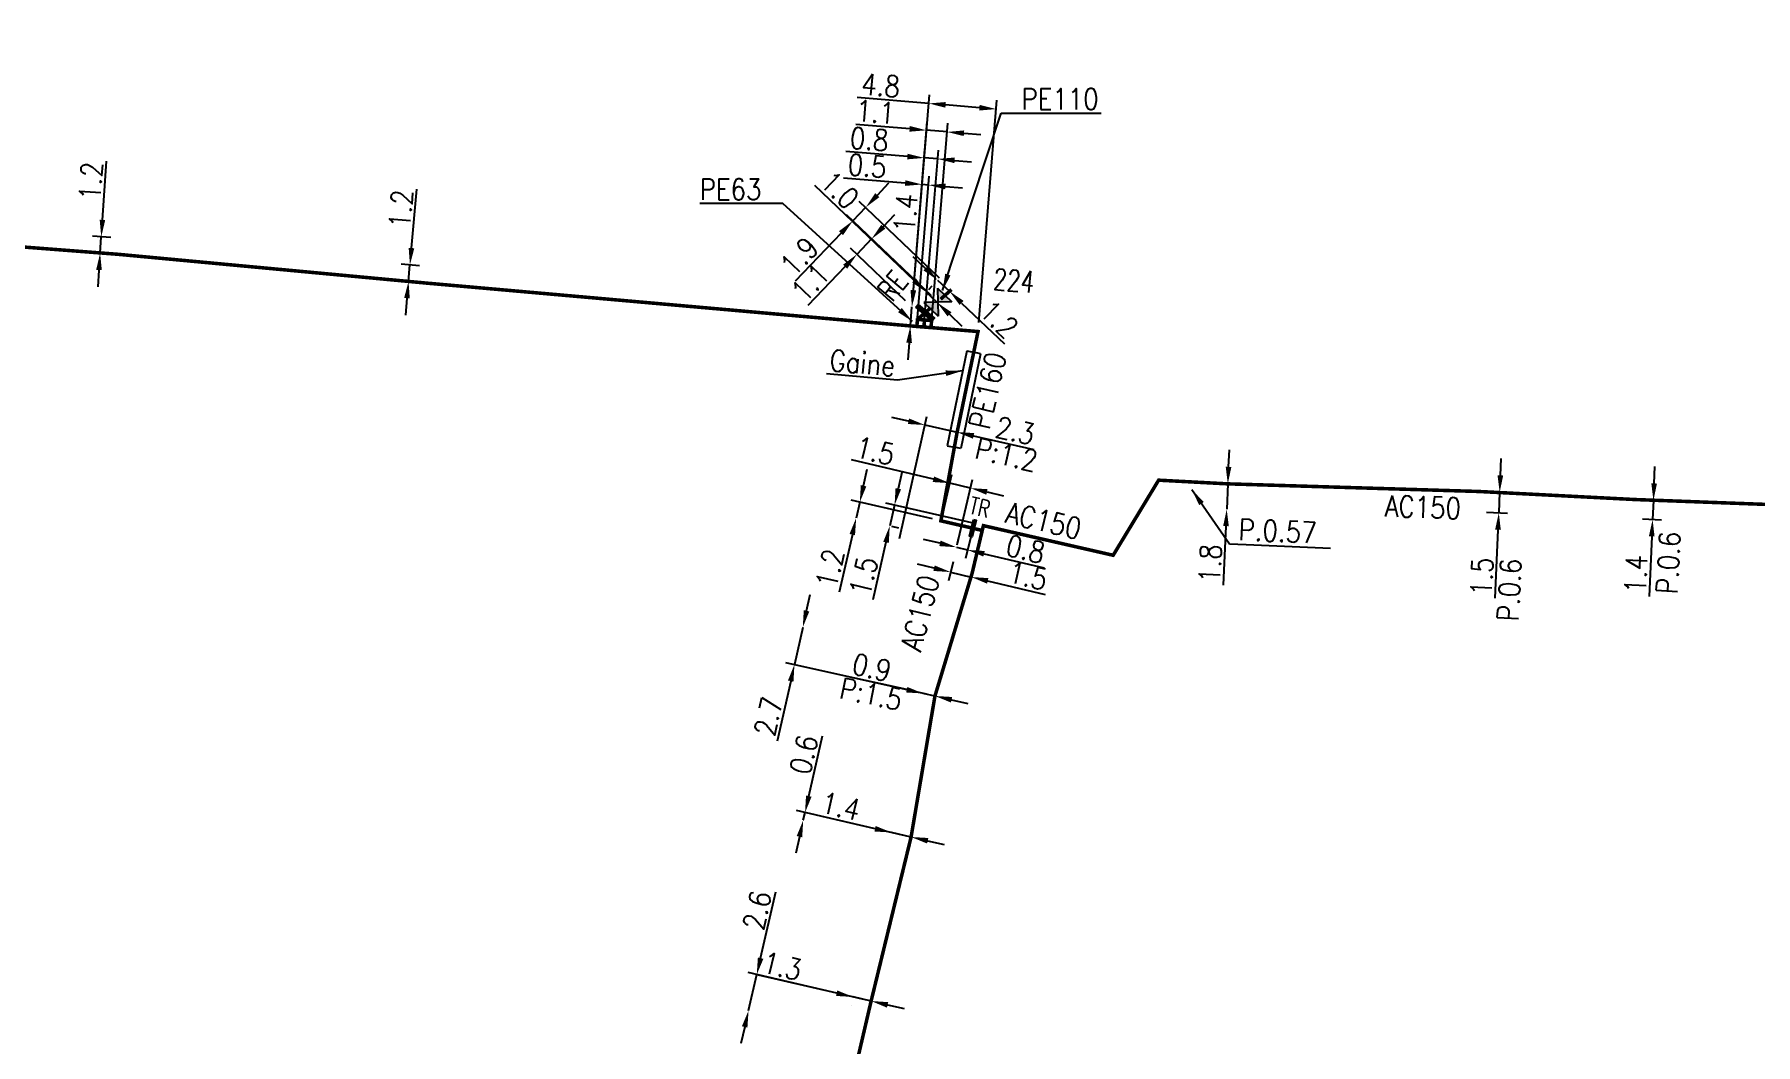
# Model space of a CAD drawing. Header units: millimetres. Extents: x 108000 to 109000, y 147000 to 148000.
# Drawn here: x 108584.9 to 108706.8, y 147316.6 to 147388.2 of the extents above; entities that cross this region are included whole.
import ezdxf
from ezdxf.enums import TextEntityAlignment as Align

# ---------------------------------------------------------------- set-up
doc = ezdxf.new("R2010")
doc.units = ezdxf.units.MM
doc.header["$PDMODE"] = 34
doc.layers.get('0').update_dxf_attribs({"linetype": 'CONTINUOUS'})
doc.layers.get('Defpoints').update_dxf_attribs({"linetype": 'CONTINUOUS'})
for name, color, linetype in [('G_120', 4, 'CONTINUOUS'), ('G_300', 7, 'CONTINUOUS'), ('G_340', 7, 'CONTINUOUS'), ('G_400', 7, 'CONTINUOUS')]:
    doc.layers.add(name, color=color, linetype=linetype)
doc.styles.add('G_ROMANS', font='ROMANS.SHX', dxfattribs={"width": 0.75})
doc.styles.get("Standard").update_dxf_attribs({"font": 'romans.shx', "width": 0.85})
doc.linetypes.add('G_TYPB_AP', pattern='A,5,-0.3,["o",Standard,S=1.5,R=0,X=0,Y=-0.5],-1.65', length=6.95)
doc.linetypes.add('G_TYPB_PE', pattern='A,5,-0.3,["o",Standard,S=1.5,R=0,X=0,Y=-0.5],-1.65', length=6.95)
doc.dimstyles.get("Standard").update_dxf_attribs({"dimtxt": 1.5, "dimasz": 1.2, "dimexe": 0.625, "dimexo": 0.625, "dimgap": 0.25, "dimtad": 1, "dimdec": 1, "dimzin": 0, "dimdsep": 46, "dimtxsty": 'Standard', "dimcen": -0.5, "dimadec": 0, "dimazin": 0, "dimtfac": 1, "dimtdec": 1, "dimtmove": 0, "dimatfit": 3, "dimfxl": 0, "dimtolj": 1, "dimtzin": 0, "dimarcsym": 0})

# ---------------------------------------------------------------- blocks, each defined once
blk = doc.blocks.new('G_300_04')
h = blk.add_hatch(color=256)
h.paths.add_polyline_path([(-1, 1), (-1, -1), (0, 0)])
h.paths.add_polyline_path([(1, 1), (0, 0), (1, -1)])
at = {"flags": 128}
for points in [[(1, 1), (-1, -1)], [(1, -1), (-1, 1)], [(-1, 1), (-1, -1)], [(1, 1), (1, -1)]]:
    blk.add_lwpolyline(points, dxfattribs=at)
at = {"color": 0, "linetype": 'Continuous', "style": 'G_ROMANS', "width": 0.75}
blk.add_attdef('NUM', text='', height=1.5, dxfattribs=at).set_placement((0, 2.07), align=Align.MIDDLE)
at = {"color": 0, "linetype": 'Continuous', "style": 'G_ROMANS', "width": 0.75, "flags": 3}
for tag, p in [('DEF_LEG', (0, -2.5)), ('DEF_COUP', (0, -5)), ('DEF_TYPE', (0, -7.5))]:
    blk.add_attdef(tag, text='', height=1.2, dxfattribs=at).set_placement(p, align=Align.MIDDLE)
blk = doc.blocks.new('G_340_16')
at = {"linetype": 'Continuous'}
blk.add_hatch(color=0, dxfattribs=at).paths.add_polyline_path([(0.125, 0.75), (-0.125, 0.75), (-0.125, -0.75), (0.125, -0.75)])
at = {"color": 0, "linetype": 'Continuous'}
blk.add_lwpolyline([(-0.125, 0.75), (0.125, 0.75), (0.125, -0.75), (-0.125, -0.75)], close=True, dxfattribs=at)
at = {"color": 0, "linetype": 'Continuous', "width": 0.75}
for tag, height, flags, p in [('TR', 1.5, 8, (0, 3)), ('DEF_LEG', 1.2, 3, (0, -5)), ('DEF_COUP', 1.2, 3, (0, -7.5)), ('DEF_TYPE', 1.2, 3, (0, -10))]:
    blk.add_attdef(tag, text='', height=height, dxfattribs=dict(at, flags=flags)).set_placement(p, align=Align.MIDDLE)
blk = doc.blocks.new('*D222')
at = {"layer": 'Defpoints', "color": 0, "linetype": 'Continuous', "transparency": 16777216}
for p in [(108698.22, 147355.25), (108698.16, 147353.9), (108699.49, 147353.84)]:
    blk.add_point(p, dxfattribs=at)
at = {"layer": 'G_120', "color": 0, "linetype": 'Continuous', "lineweight": -2, "transparency": 16777216}
for p, q in [((108699.6, 147356.39), (108699.65, 147357.59)), ((108698.84, 147355.22), (108700.17, 147355.16)), ((108699.55, 147355.19), (108699.49, 147353.84)), ((108698.78, 147353.87), (108700.11, 147353.81)), ((108699.43, 147352.64), (108699.25, 147348.39))]:
    blk.add_line(p, q, dxfattribs=at)
at = {"layer": 'G_120', "color": 0, "linetype": 'Continuous', "transparency": 16777216}
for points in [[(108699.4, 147356.4), (108699.8, 147356.38), (108699.55, 147355.19)], [(108699.23, 147352.65), (108699.63, 147352.63), (108699.49, 147353.84)]]:
    blk.add_solid(points, dxfattribs=at)
at = {"layer": 'G_120', "color": 0, "linetype": 'Continuous', "transparency": 16777216, "insert": (108698.31, 147349.96), "char_height": 1.5, "attachment_point": 5, "rotation": 87.4735}
blk.add_mtext('\\A1;1.4', dxfattribs=at)
blk = doc.blocks.new('*D223')
at = {"layer": 'Defpoints', "color": 0, "linetype": 'Continuous', "transparency": 16777216}
for p in [(108687.17, 147355.82), (108687.11, 147354.38), (108688.6, 147354.31)]:
    blk.add_point(p, dxfattribs=at)
at = {"layer": 'G_120', "color": 0, "linetype": 'Continuous', "lineweight": -2, "transparency": 16777216}
for p, q in [((108688.71, 147356.96), (108688.77, 147358.16)), ((108687.8, 147355.8), (108689.28, 147355.73)), ((108688.66, 147355.76), (108688.6, 147354.31)), ((108687.73, 147354.35), (108689.22, 147354.28)), ((108688.54, 147353.11), (108688.33, 147348.25))]:
    blk.add_line(p, q, dxfattribs=at)
at = {"layer": 'G_120', "color": 0, "linetype": 'Continuous', "transparency": 16777216}
for points in [[(108688.51, 147356.97), (108688.91, 147356.95), (108688.66, 147355.76)], [(108688.34, 147353.12), (108688.74, 147353.1), (108688.6, 147354.31)]]:
    blk.add_solid(points, dxfattribs=at)
at = {"layer": 'G_120', "color": 0, "linetype": 'Continuous', "transparency": 16777216, "insert": (108687.4, 147349.79), "char_height": 1.5, "attachment_point": 5, "rotation": 87.4735}
blk.add_mtext('\\A1;1.5', dxfattribs=at)
blk = doc.blocks.new('*D224')
at = {"layer": 'Defpoints', "color": 0, "linetype": 'Continuous', "transparency": 16777216}
for p in [(108669.41, 147356.36), (108669.33, 147354.56), (108669.33, 147354.56)]:
    blk.add_point(p, dxfattribs=at)
at = {"layer": 'G_120', "color": 0, "linetype": 'Continuous', "lineweight": -2, "transparency": 16777216}
for p, q in [((108669.46, 147357.56), (108669.52, 147358.76)), ((108669.41, 147356.36), (108669.33, 147354.56)), ((108669.28, 147353.37), (108669.09, 147349.18))]:
    blk.add_line(p, q, dxfattribs=at)
at = {"layer": 'G_120', "color": 0, "linetype": 'Continuous', "transparency": 16777216}
for points in [[(108669.26, 147357.57), (108669.66, 147357.55), (108669.41, 147356.36)], [(108669.08, 147353.37), (108669.48, 147353.36), (108669.33, 147354.56)]]:
    blk.add_solid(points, dxfattribs=at)
at = {"layer": 'G_120', "color": 0, "linetype": 'Continuous', "transparency": 16777216, "insert": (108668.16, 147350.72), "char_height": 1.5, "attachment_point": 5, "rotation": 87.4735}
blk.add_mtext('\\A1;1.8', dxfattribs=at)
blk = doc.blocks.new('*D225')
at = {"layer": 'Defpoints', "color": 0, "linetype": 'Continuous', "transparency": 16777216}
for p in [(108643.09, 147353.94), (108643.09, 147353.94), (108649.09, 147353.74)]:
    blk.add_point(p, dxfattribs=at)
at = {"layer": 'G_120', "color": 0, "linetype": 'Continuous', "lineweight": -2, "transparency": 16777216}
for p, q in [((108643.62, 147356.23), (108643.88, 147357.4)), ((108648.49, 147353.88), (108642.74, 147355.2)), ((108643.35, 147355.06), (108643.09, 147353.94)), ((108642.82, 147352.77), (108641.88, 147348.68))]:
    blk.add_line(p, q, dxfattribs=at)
at = {"layer": 'G_120', "color": 0, "linetype": 'Continuous', "transparency": 16777216}
for points in [[(108643.42, 147356.27), (108643.81, 147356.18), (108643.35, 147355.06)], [(108642.62, 147352.81), (108643.01, 147352.72), (108643.09, 147353.94)]]:
    blk.add_solid(points, dxfattribs=at)
at = {"layer": 'G_120', "color": 0, "linetype": 'Continuous', "transparency": 16777216, "insert": (108641.24, 147350.37), "char_height": 1.5, "attachment_point": 5, "rotation": 77.0372}
blk.add_mtext('\\A1;1.2', dxfattribs=at)
blk = doc.blocks.new('*D241')
at = {"layer": 'Defpoints', "color": 0, "linetype": 'Continuous', "transparency": 16777216}
for p in [(108642.88, 147320.01), (108642.88, 147320.01), (108644.15, 147319.72)]:
    blk.add_point(p, dxfattribs=at)
at = {"layer": 'G_120', "color": 0, "linetype": 'Continuous', "lineweight": -2, "transparency": 16777216}
for p, q in [((108641.71, 147320.28), (108636.17, 147321.55)), ((108642.74, 147319.4), (108642.74, 147319.4)), ((108644.15, 147319.72), (108642.88, 147320.01)), ((108644.01, 147319.11), (108644.01, 147319.11)), ((108645.32, 147319.45), (108646.49, 147319.18))]:
    blk.add_line(p, q, dxfattribs=at)
at = {"layer": 'G_120', "color": 0, "linetype": 'Continuous', "transparency": 16777216}
for points in [[(108641.75, 147320.47), (108641.67, 147320.08), (108642.88, 147320.01)], [(108645.36, 147319.64), (108645.27, 147319.25), (108644.15, 147319.72)]]:
    blk.add_solid(points, dxfattribs=at)
at = {"layer": 'G_120', "color": 0, "linetype": 'Continuous', "transparency": 16777216, "insert": (108637.85, 147322.19), "char_height": 1.5, "attachment_point": 5, "rotation": 347.0846}
blk.add_mtext('\\A1;1.3', dxfattribs=at)
blk = doc.blocks.new('*D275')
at = {"layer": 'Defpoints', "color": 0, "linetype": 'Continuous', "transparency": 16777216}
for p in [(108589.63, 147373.86), (108590.93, 147373.77), (108590.85, 147372.62)]:
    blk.add_point(p, dxfattribs=at)
at = {"layer": 'G_120', "color": 0, "linetype": 'Continuous', "lineweight": -2, "transparency": 16777216}
for p, q in [((108589.72, 147375.05), (108590, 147379.23)), ((108590.3, 147373.81), (108589.01, 147373.9)), ((108589.55, 147372.71), (108589.63, 147373.86)), ((108590.23, 147372.66), (108588.93, 147372.75)), ((108589.47, 147371.51), (108589.39, 147370.31))]:
    blk.add_line(p, q, dxfattribs=at)
at = {"layer": 'G_120', "color": 0, "linetype": 'Continuous', "transparency": 16777216}
for points in [[(108589.52, 147375.07), (108589.91, 147375.04), (108589.63, 147373.86)], [(108589.27, 147371.52), (108589.67, 147371.5), (108589.55, 147372.71)]]:
    blk.add_solid(points, dxfattribs=at)
at = {"layer": 'G_120', "color": 0, "linetype": 'Continuous', "transparency": 16777216, "insert": (108588.9, 147377.81), "char_height": 1.5, "attachment_point": 5, "rotation": 86.0528}
blk.add_mtext('\\A1;1.2', dxfattribs=at)
blk = doc.blocks.new('*D276')
at = {"layer": 'Defpoints', "color": 0, "linetype": 'Continuous', "transparency": 16777216}
for p in [(108611.49, 147371.87), (108612.79, 147371.75), (108612.69, 147370.58)]:
    blk.add_point(p, dxfattribs=at)
at = {"layer": 'G_120', "color": 0, "linetype": 'Continuous', "lineweight": -2, "transparency": 16777216}
for p, q in [((108611.6, 147373.06), (108611.99, 147377.24)), ((108612.17, 147371.81), (108610.87, 147371.93)), ((108611.39, 147370.7), (108611.49, 147371.87)), ((108612.07, 147370.64), (108610.76, 147370.76)), ((108611.28, 147369.51), (108611.17, 147368.31))]:
    blk.add_line(p, q, dxfattribs=at)
at = {"layer": 'G_120', "color": 0, "linetype": 'Continuous', "transparency": 16777216}
for points in [[(108611.4, 147373.08), (108611.8, 147373.05), (108611.49, 147371.87)], [(108611.08, 147369.53), (108611.48, 147369.49), (108611.39, 147370.7)]]:
    blk.add_solid(points, dxfattribs=at)
at = {"layer": 'G_120', "color": 0, "linetype": 'Continuous', "transparency": 16777216, "insert": (108610.85, 147375.84), "char_height": 1.5, "attachment_point": 5, "rotation": 84.7557}
blk.add_mtext('\\A1;1.2', dxfattribs=at)
blk = doc.blocks.new('*D278')
at = {"layer": 'Defpoints', "color": 0, "linetype": 'Continuous', "transparency": 16777216}
for p in [(108647.04, 147368.89), (108647.04, 147368.89), (108646.93, 147367.55)]:
    blk.add_point(p, dxfattribs=at)
at = {"layer": 'G_120', "color": 0, "linetype": 'Continuous', "lineweight": -2, "transparency": 16777216}
for p, q in [((108647.14, 147370.09), (108647.71, 147376.99)), ((108646.93, 147367.55), (108647.04, 147368.89)), ((108646.84, 147366.35), (108646.74, 147365.15))]:
    blk.add_line(p, q, dxfattribs=at)
at = {"layer": 'G_120', "color": 0, "linetype": 'Continuous', "transparency": 16777216}
for points in [[(108646.94, 147370.1), (108647.34, 147370.07), (108647.04, 147368.89)], [(108646.64, 147366.37), (108647.04, 147366.33), (108646.93, 147367.55)]]:
    blk.add_solid(points, dxfattribs=at)
at = {"layer": 'G_120', "color": 0, "linetype": 'Continuous', "transparency": 16777216, "insert": (108646.59, 147375.55), "char_height": 1.5, "attachment_point": 5, "rotation": 85.3106}
blk.add_mtext('\\A1;1.4', dxfattribs=at)
blk = doc.blocks.new('*D279')
at = {"layer": 'Defpoints', "color": 0, "linetype": 'Continuous', "transparency": 16777216}
for p in [(108651.19, 147356.06), (108649.09, 147353.73), (108650.09, 147351.44)]:
    blk.add_point(p, dxfattribs=at)
at = {"layer": 'G_120', "color": 0, "linetype": 'Continuous', "lineweight": -2, "transparency": 16777216}
for p, q in [((108648.56, 147356.69), (108642.76, 147358.06)), ((108649.24, 147354.34), (108649.87, 147357.02)), ((108651.19, 147356.06), (108649.73, 147356.41)), ((108650.24, 147352.05), (108651.33, 147356.67)), ((108652.36, 147355.79), (108653.52, 147355.51))]:
    blk.add_line(p, q, dxfattribs=at)
at = {"layer": 'G_120', "color": 0, "linetype": 'Continuous', "transparency": 16777216}
for points in [[(108648.61, 147356.88), (108648.51, 147356.49), (108649.73, 147356.41)], [(108652.4, 147355.98), (108652.31, 147355.59), (108651.19, 147356.06)]]:
    blk.add_solid(points, dxfattribs=at)
at = {"layer": 'G_120', "color": 0, "linetype": 'Continuous', "transparency": 16777216, "insert": (108644.44, 147358.69), "char_height": 1.5, "attachment_point": 5, "rotation": 346.6672}
blk.add_mtext('\\A1;1.5', dxfattribs=at)
blk = doc.blocks.new('*D280')
at = {"layer": 'Defpoints', "color": 0, "linetype": 'Continuous', "transparency": 16777216}
for p in [(108647.96, 147360.53), (108650.24, 147360.02), (108646.02, 147351.88)]:
    blk.add_point(p, dxfattribs=at)
at = {"layer": 'G_120', "color": 0, "linetype": 'Continuous', "lineweight": -2, "transparency": 16777216}
for p, q in [((108646.79, 147360.8), (108645.62, 147361.06)), ((108646.16, 147352.48), (108648.1, 147361.14)), ((108647.96, 147360.53), (108650.24, 147360.02)), ((108651.41, 147359.76), (108655.67, 147358.8))]:
    blk.add_line(p, q, dxfattribs=at)
at = {"layer": 'G_120', "color": 0, "linetype": 'Continuous', "transparency": 16777216}
for points in [[(108646.84, 147360.99), (108646.75, 147360.6), (108647.96, 147360.53)], [(108651.45, 147359.96), (108651.36, 147359.56), (108650.24, 147360.02)]]:
    blk.add_solid(points, dxfattribs=at)
at = {"layer": 'G_120', "color": 0, "linetype": 'Continuous', "transparency": 16777216, "insert": (108654.35, 147360.13), "char_height": 1.5, "attachment_point": 5, "rotation": 347.3526}
blk.add_mtext('\\A1;2.3', dxfattribs=at)
blk = doc.blocks.new('*D281')
at = {"layer": 'Defpoints', "color": 0, "linetype": 'Continuous', "transparency": 16777216}
for p in [(108648.23, 147383.31), (108647.04, 147368.89), (108651.72, 147367.15)]:
    blk.add_point(p, dxfattribs=at)
at = {"layer": 'G_120', "color": 0, "linetype": 'Continuous', "lineweight": -2, "transparency": 16777216}
for p, q in [((108648.23, 147383.31), (108643.17, 147383.72)), ((108647.1, 147369.51), (108648.28, 147383.93)), ((108651.77, 147367.78), (108653.06, 147383.54)), ((108651.82, 147383.01), (108649.42, 147383.21))]:
    blk.add_line(p, q, dxfattribs=at)
at = {"layer": 'G_120', "color": 0, "linetype": 'Continuous', "transparency": 16777216}
for points in [[(108649.44, 147383.41), (108649.41, 147383.01), (108648.23, 147383.31)], [(108651.83, 147383.21), (108651.8, 147382.81), (108653.01, 147382.91)]]:
    blk.add_solid(points, dxfattribs=at)
at = {"layer": 'G_120', "color": 0, "linetype": 'Continuous', "transparency": 16777216, "insert": (108644.83, 147384.59), "char_height": 1.5, "attachment_point": 5, "rotation": 355.3106}
blk.add_mtext('\\A1;4.8', dxfattribs=at)
blk = doc.blocks.new('*D285')
at = {"layer": 'Defpoints', "color": 0, "linetype": 'Continuous', "transparency": 16777216}
for p in [(108647.8, 147369.69), (108648.05, 147369.95), (108648.87, 147369.24)]:
    blk.add_point(p, dxfattribs=at)
at = {"layer": 'G_300', "color": 0, "linetype": 'Continuous', "lineweight": -2, "transparency": 16777216}
for p, q in [((108647.19, 147370.77), (108640.16, 147377.49)), ((108648.24, 147370.14), (108648.48, 147370.4)), ((108648.83, 147369.2), (108648.05, 147369.95)), ((108648.44, 147368.79), (108648.4, 147368.75)), ((108649.7, 147368.37), (108650.57, 147367.54))]:
    blk.add_line(p, q, dxfattribs=at)
at = {"layer": 'G_300', "color": 0, "linetype": 'Continuous', "transparency": 16777216}
for points in [[(108647.32, 147370.92), (108647.05, 147370.63), (108648.05, 147369.95)], [(108649.84, 147368.52), (108649.56, 147368.23), (108648.83, 147369.2)]]:
    blk.add_solid(points, dxfattribs=at)
at = {"layer": 'G_300', "color": 0, "linetype": 'Continuous', "transparency": 16777216, "insert": (108641.93, 147377.18), "char_height": 1.5, "attachment_point": 5, "rotation": 316.307}
blk.add_mtext('\\A1;1.0', dxfattribs=at)
blk = doc.blocks.new('*D286')
at = {"layer": 'Defpoints', "color": 0, "linetype": 'Continuous', "transparency": 16777216}
for p in [(108648.86, 147370.79), (108648.86, 147370.79), (108649.7, 147370)]:
    blk.add_point(p, dxfattribs=at)
at = {"layer": 'G_120', "color": 0, "linetype": 'Continuous', "lineweight": -2, "transparency": 16777216}
for p, q in [((108648, 147371.62), (108647.13, 147372.45)), ((108648.86, 147370.79), (108649.7, 147370)), ((108650.56, 147369.17), (108653.59, 147366.28))]:
    blk.add_line(p, q, dxfattribs=at)
at = {"layer": 'G_120', "color": 0, "linetype": 'Continuous', "transparency": 16777216}
for points in [[(108648.13, 147371.77), (108647.86, 147371.48), (108648.86, 147370.79)], [(108650.7, 147369.32), (108650.42, 147369.03), (108649.7, 147370)]]:
    blk.add_solid(points, dxfattribs=at)
at = {"layer": 'G_120', "color": 0, "linetype": 'Continuous', "transparency": 16777216, "insert": (108653.2, 147368.03), "char_height": 1.5, "attachment_point": 5, "rotation": 316.307}
blk.add_mtext('\\A1;1.2', dxfattribs=at)
blk = doc.blocks.new('*D287')
at = {"layer": 'Defpoints', "color": 0, "linetype": 'Continuous', "transparency": 16777216}
for p in [(108643.14, 147372.62), (108647.04, 147368.89), (108648.87, 147369.24)]:
    blk.add_point(p, dxfattribs=at)
at = {"layer": 'G_300', "color": 0, "linetype": 'Continuous', "lineweight": -2, "transparency": 16777216}
for p, q in [((108645.01, 147374.58), (108645.84, 147375.45)), ((108648.42, 147369.67), (108643.73, 147374.14)), ((108646.59, 147369.32), (108642.69, 147373.05)), ((108644.18, 147373.71), (108643.14, 147372.62)), ((108642.31, 147371.75), (108639.67, 147368.99))]:
    blk.add_line(p, q, dxfattribs=at)
at = {"layer": 'G_300', "color": 0, "linetype": 'Continuous', "transparency": 16777216}
for points in [[(108644.87, 147374.72), (108645.16, 147374.44), (108644.18, 147373.71)], [(108642.17, 147371.89), (108642.46, 147371.61), (108643.14, 147372.62)]]:
    blk.add_solid(points, dxfattribs=at)
at = {"layer": 'G_300', "color": 0, "linetype": 'Continuous', "transparency": 16777216, "insert": (108639.85, 147370.63), "char_height": 1.5, "attachment_point": 5, "rotation": 46.307}
blk.add_mtext('\\A1;1.1', dxfattribs=at)
blk = doc.blocks.new('*D288')
at = {"layer": 'Defpoints', "color": 0, "linetype": 'Continuous', "transparency": 16777216}
for p in [(108647.76, 147377.57), (108647.04, 147368.89), (108647.39, 147367.51)]:
    blk.add_point(p, dxfattribs=at)
at = {"layer": 'G_120', "color": 0, "linetype": 'Continuous', "lineweight": -2, "transparency": 16777216}
for p, q in [((108646.56, 147377.67), (108642.2, 147378.02)), ((108647.1, 147369.51), (108647.81, 147378.19)), ((108647.44, 147368.13), (108648.27, 147378.15)), ((108648.22, 147377.53), (108647.76, 147377.57)), ((108649.41, 147377.43), (108650.61, 147377.34))]:
    blk.add_line(p, q, dxfattribs=at)
at = {"layer": 'G_120', "color": 0, "linetype": 'Continuous', "transparency": 16777216}
for points in [[(108646.58, 147377.87), (108646.54, 147377.47), (108647.76, 147377.57)], [(108649.43, 147377.63), (108649.39, 147377.23), (108648.22, 147377.53)]]:
    blk.add_solid(points, dxfattribs=at)
at = {"layer": 'G_120', "color": 0, "linetype": 'Continuous', "transparency": 16777216, "insert": (108643.87, 147378.89), "char_height": 1.5, "attachment_point": 5, "rotation": 355.3106}
blk.add_mtext('\\A1;0.5', dxfattribs=at)
blk = doc.blocks.new('*D289')
at = {"layer": 'Defpoints', "color": 0, "linetype": 'Continuous', "transparency": 16777216}
for p in [(108647.91, 147379.45), (108647.04, 147368.89), (108647.89, 147367.47)]:
    blk.add_point(p, dxfattribs=at)
at = {"layer": 'G_120', "color": 0, "linetype": 'Continuous', "lineweight": -2, "transparency": 16777216}
for p, q in [((108646.72, 147379.55), (108642.36, 147379.91)), ((108647.1, 147369.51), (108647.96, 147380.08)), ((108647.94, 147368.09), (108648.92, 147380)), ((108648.87, 147379.38), (108647.91, 147379.45)), ((108650.06, 147379.28), (108651.26, 147379.18))]:
    blk.add_line(p, q, dxfattribs=at)
at = {"layer": 'G_120', "color": 0, "linetype": 'Continuous', "transparency": 16777216}
for points in [[(108646.73, 147379.75), (108646.7, 147379.35), (108647.91, 147379.45)], [(108650.08, 147379.48), (108650.05, 147379.08), (108648.87, 147379.38)]]:
    blk.add_solid(points, dxfattribs=at)
at = {"layer": 'G_120', "color": 0, "linetype": 'Continuous', "transparency": 16777216, "insert": (108644.02, 147380.78), "char_height": 1.5, "attachment_point": 5, "rotation": 355.3106}
blk.add_mtext('\\A1;0.8', dxfattribs=at)
blk = doc.blocks.new('*D290')
at = {"layer": 'Defpoints', "color": 0, "linetype": 'Continuous', "transparency": 16777216}
for p in [(108648.07, 147381.41), (108647.04, 147368.89), (108648.39, 147367.43)]:
    blk.add_point(p, dxfattribs=at)
at = {"layer": 'G_120', "color": 0, "linetype": 'Continuous', "lineweight": -2, "transparency": 16777216}
for p, q in [((108646.88, 147381.51), (108643.06, 147381.82)), ((108647.1, 147369.51), (108648.12, 147382.04)), ((108649.53, 147381.29), (108648.07, 147381.41)), ((108648.44, 147368.05), (108649.58, 147381.92)), ((108650.72, 147381.2), (108651.92, 147381.1))]:
    blk.add_line(p, q, dxfattribs=at)
at = {"layer": 'G_120', "color": 0, "linetype": 'Continuous', "transparency": 16777216}
for points in [[(108646.89, 147381.71), (108646.86, 147381.31), (108648.07, 147381.41)], [(108650.74, 147381.4), (108650.71, 147381), (108649.53, 147381.29)]]:
    blk.add_solid(points, dxfattribs=at)
at = {"layer": 'G_120', "color": 0, "linetype": 'Continuous', "transparency": 16777216, "insert": (108644.45, 147382.71), "char_height": 1.5, "attachment_point": 5, "rotation": 355.3106}
blk.add_mtext('\\A1;1.1', dxfattribs=at)
blk = doc.blocks.new('*D305')
at = {"layer": 'Defpoints', "color": 0, "linetype": 'Continuous', "transparency": 16777216}
for p in [(108643.76, 147375.94), (108649.45, 147370.5), (108648.87, 147369.24)]:
    blk.add_point(p, dxfattribs=at)
at = {"layer": 'G_300', "color": 0, "linetype": 'Continuous', "lineweight": -2, "transparency": 16777216}
for p, q in [((108644.59, 147376.81), (108645.41, 147377.68)), ((108649, 147370.93), (108643.3, 147376.37)), ((108648.42, 147369.67), (108642.4, 147375.42)), ((108643.76, 147375.94), (108642.85, 147374.99)), ((108642.02, 147374.12), (108638.78, 147370.73))]:
    blk.add_line(p, q, dxfattribs=at)
at = {"layer": 'G_300', "color": 0, "linetype": 'Continuous', "transparency": 16777216}
for points in [[(108644.44, 147376.95), (108644.73, 147376.67), (108643.76, 147375.94)], [(108641.87, 147374.26), (108642.16, 147373.98), (108642.85, 147374.99)]]:
    blk.add_solid(points, dxfattribs=at)
at = {"layer": 'G_300', "color": 0, "linetype": 'Continuous', "transparency": 16777216, "insert": (108639.07, 147372.48), "char_height": 1.5, "attachment_point": 5, "rotation": 46.307}
blk.add_mtext('\\A1;1.9', dxfattribs=at)
blk = doc.blocks.new('*D306')
at = {"layer": 'Defpoints', "color": 0, "linetype": 'Continuous', "transparency": 16777216}
for p in [(108644.98, 147353.5), (108645.47, 147353.39), (108652.1, 147353.4)]:
    blk.add_point(p, dxfattribs=at)
at = {"layer": 'G_120', "color": 0, "linetype": 'Continuous', "lineweight": -2, "transparency": 16777216}
for p, q in [((108646.08, 147356.02), (108646.35, 147357.19)), ((108651.49, 147353.54), (108645.2, 147354.99)), ((108645.81, 147354.85), (108645.47, 147353.39)), ((108645.59, 147353.36), (108646.08, 147353.25)), ((108645.2, 147352.22), (108644.26, 147348.14))]:
    blk.add_line(p, q, dxfattribs=at)
at = {"layer": 'G_120', "color": 0, "linetype": 'Continuous', "transparency": 16777216}
for points in [[(108645.88, 147356.06), (108646.27, 147355.97), (108645.81, 147354.85)], [(108645.01, 147352.26), (108645.4, 147352.17), (108645.47, 147353.39)]]:
    blk.add_solid(points, dxfattribs=at)
at = {"layer": 'G_120', "color": 0, "linetype": 'Continuous', "transparency": 16777216, "insert": (108643.62, 147349.82), "char_height": 1.5, "attachment_point": 5, "rotation": 77.0372}
blk.add_mtext('\\A1;1.5', dxfattribs=at)
blk = doc.blocks.new('*D307')
at = {"layer": 'Defpoints', "color": 0, "linetype": 'Continuous', "transparency": 16777216}
for p in [(108650.09, 147351.44), (108649.78, 147350.11), (108651.3, 147350.02)]:
    blk.add_point(p, dxfattribs=at)
at = {"layer": 'G_120', "color": 0, "linetype": 'Continuous', "lineweight": -2, "transparency": 16777216}
for p, q in [((108648.61, 147350.38), (108647.44, 147350.66)), ((108649.95, 147350.83), (108649.63, 147349.5)), ((108649.78, 147350.11), (108651.24, 147349.76)), ((108651.15, 147349.42), (108651.09, 147349.15)), ((108652.4, 147349.48), (108656.48, 147348.52))]:
    blk.add_line(p, q, dxfattribs=at)
at = {"layer": 'G_120', "color": 0, "linetype": 'Continuous', "transparency": 16777216}
for points in [[(108648.65, 147350.58), (108648.56, 147350.19), (108649.78, 147350.11)], [(108652.45, 147349.68), (108652.36, 147349.29), (108651.24, 147349.76)]]:
    blk.add_solid(points, dxfattribs=at)
at = {"layer": 'G_120', "color": 0, "linetype": 'Continuous', "transparency": 16777216, "insert": (108655.26, 147349.84), "char_height": 1.5, "attachment_point": 5, "rotation": 346.6672}
blk.add_mtext('\\A1;1.5', dxfattribs=at)
blk = doc.blocks.new('*D308')
at = {"layer": 'Defpoints', "color": 0, "linetype": 'Continuous', "transparency": 16777216}
for p in [(108651.35, 147353.22), (108650.19, 147351.87), (108650.09, 147351.44)]:
    blk.add_point(p, dxfattribs=at)
at = {"layer": 'G_340', "color": 0, "linetype": 'Continuous', "lineweight": -2, "transparency": 16777216}
for p, q in [((108649.03, 147352.15), (108647.86, 147352.42)), ((108650.19, 147351.87), (108650.98, 147351.68)), ((108650.24, 147352.05), (108650.34, 147352.48)), ((108651.2, 147352.61), (108650.84, 147351.08)), ((108652.15, 147351.41), (108656.4, 147350.4))]:
    blk.add_line(p, q, dxfattribs=at)
at = {"layer": 'G_340', "color": 0, "linetype": 'Continuous', "transparency": 16777216}
for points in [[(108649.07, 147352.34), (108648.98, 147351.95), (108650.19, 147351.87)], [(108652.2, 147351.6), (108652.1, 147351.21), (108650.98, 147351.68)]]:
    blk.add_solid(points, dxfattribs=at)
at = {"layer": 'G_340', "color": 0, "linetype": 'Continuous', "transparency": 16777216, "insert": (108655.09, 147351.74), "char_height": 1.5, "attachment_point": 5, "rotation": 346.6672}
blk.add_mtext('\\A1;0.8', dxfattribs=at)
blk = doc.blocks.new('*D310')
at = {"layer": 'Defpoints', "color": 0, "linetype": 'Continuous', "transparency": 16777216}
for p in [(108639.31, 147346.19), (108639.31, 147346.19), (108648.67, 147341.33)]:
    blk.add_point(p, dxfattribs=at)
at = {"layer": 'G_120', "color": 0, "linetype": 'Continuous', "lineweight": -2, "transparency": 16777216}
for p, q in [((108639.57, 147347.36), (108639.83, 147348.53)), ((108639.31, 147346.19), (108638.72, 147343.56)), ((108648.06, 147341.46), (108638.11, 147343.69)), ((108638.46, 147342.39), (108637.5, 147338.12))]:
    blk.add_line(p, q, dxfattribs=at)
at = {"layer": 'G_120', "color": 0, "linetype": 'Continuous', "transparency": 16777216}
for points in [[(108639.38, 147347.41), (108639.77, 147347.32), (108639.31, 147346.19)], [(108638.26, 147342.43), (108638.65, 147342.34), (108638.72, 147343.56)]]:
    blk.add_solid(points, dxfattribs=at)
at = {"layer": 'G_120', "color": 0, "linetype": 'Continuous', "transparency": 16777216, "insert": (108636.87, 147339.89), "char_height": 1.5, "attachment_point": 5, "rotation": 77.3741}
blk.add_mtext('\\A1;2.7', dxfattribs=at)
blk = doc.blocks.new('*D311')
at = {"layer": 'Defpoints', "color": 0, "linetype": 'Continuous', "transparency": 16777216}
for p in [(108647.84, 147341.51), (108647.84, 147341.51), (108648.67, 147341.33)]:
    blk.add_point(p, dxfattribs=at)
at = {"layer": 'G_120', "color": 0, "linetype": 'Continuous', "lineweight": -2, "transparency": 16777216}
for p, q in [((108646.67, 147341.78), (108642.46, 147342.72)), ((108648.67, 147341.33), (108647.84, 147341.51)), ((108649.84, 147341.07), (108651.01, 147340.8))]:
    blk.add_line(p, q, dxfattribs=at)
at = {"layer": 'G_120', "color": 0, "linetype": 'Continuous', "transparency": 16777216}
for points in [[(108646.71, 147341.97), (108646.63, 147341.58), (108647.84, 147341.51)], [(108649.89, 147341.26), (108649.8, 147340.87), (108648.67, 147341.33)]]:
    blk.add_solid(points, dxfattribs=at)
at = {"layer": 'G_120', "color": 0, "linetype": 'Continuous', "transparency": 16777216, "insert": (108644.2, 147343.35), "char_height": 1.5, "attachment_point": 5, "rotation": 347.3741}
blk.add_mtext('\\A1;0.9', dxfattribs=at)
blk = doc.blocks.new('*D312')
at = {"layer": 'Defpoints', "color": 0, "linetype": 'Continuous', "transparency": 16777216}
for p in [(108645.6, 147331.66), (108645.6, 147331.66), (108646.98, 147331.34)]:
    blk.add_point(p, dxfattribs=at)
at = {"layer": 'G_120', "color": 0, "linetype": 'Continuous', "lineweight": -2, "transparency": 16777216}
for p, q in [((108644.43, 147331.93), (108640.29, 147332.88)), ((108646.98, 147331.34), (108645.6, 147331.66)), ((108648.15, 147331.08), (108649.32, 147330.81))]:
    blk.add_line(p, q, dxfattribs=at)
at = {"layer": 'G_120', "color": 0, "linetype": 'Continuous', "transparency": 16777216}
for points in [[(108644.47, 147332.12), (108644.39, 147331.73), (108645.6, 147331.66)], [(108648.2, 147331.27), (108648.11, 147330.88), (108646.98, 147331.34)]]:
    blk.add_solid(points, dxfattribs=at)
at = {"layer": 'G_120', "color": 0, "linetype": 'Continuous', "transparency": 16777216, "insert": (108642, 147333.51), "char_height": 1.5, "attachment_point": 5, "rotation": 347.0846}
blk.add_mtext('\\A1;1.4', dxfattribs=at)
blk = doc.blocks.new('*D313')
at = {"layer": 'Defpoints', "color": 0, "linetype": 'Continuous', "transparency": 16777216}
for p in [(108639.34, 147332.53), (108639.34, 147332.53), (108646.98, 147331.34)]:
    blk.add_point(p, dxfattribs=at)
at = {"layer": 'G_120', "color": 0, "linetype": 'Continuous', "lineweight": -2, "transparency": 16777216}
for p, q in [((108639.73, 147334.24), (108640.71, 147338.5)), ((108646.37, 147331.48), (108638.86, 147333.21)), ((108639.34, 147332.53), (108639.47, 147333.07)), ((108639.07, 147331.36), (108638.81, 147330.19))]:
    blk.add_line(p, q, dxfattribs=at)
at = {"layer": 'G_120', "color": 0, "linetype": 'Continuous', "transparency": 16777216}
for points in [[(108639.54, 147334.28), (108639.93, 147334.19), (108639.47, 147333.07)], [(108638.88, 147331.41), (108639.27, 147331.32), (108639.34, 147332.53)]]:
    blk.add_solid(points, dxfattribs=at)
at = {"layer": 'G_120', "color": 0, "linetype": 'Continuous', "transparency": 16777216, "insert": (108639.38, 147337.18), "char_height": 1.5, "attachment_point": 5, "rotation": 77.0846}
blk.add_mtext('\\A1;0.6', dxfattribs=at)
blk = doc.blocks.new('*D314')
at = {"layer": 'Defpoints', "color": 0, "linetype": 'Continuous', "transparency": 16777216}
for p in [(108635.47, 147319.05), (108635.47, 147319.05), (108644.15, 147319.72)]:
    blk.add_point(p, dxfattribs=at)
at = {"layer": 'G_120', "color": 0, "linetype": 'Continuous', "lineweight": -2, "transparency": 16777216}
for p, q in [((108636.32, 147322.75), (108637.41, 147327.46)), ((108643.54, 147319.86), (108635.44, 147321.73)), ((108635.47, 147319.05), (108636.05, 147321.59)), ((108635.2, 147317.88), (108634.93, 147316.71))]:
    blk.add_line(p, q, dxfattribs=at)
at = {"layer": 'G_120', "color": 0, "linetype": 'Continuous', "transparency": 16777216}
for points in [[(108636.13, 147322.8), (108636.52, 147322.71), (108636.05, 147321.59)], [(108635, 147317.93), (108635.39, 147317.84), (108635.47, 147319.05)]]:
    blk.add_solid(points, dxfattribs=at)
at = {"layer": 'G_120', "color": 0, "linetype": 'Continuous', "transparency": 16777216, "insert": (108636.08, 147326.14), "char_height": 1.5, "attachment_point": 5, "rotation": 77.0052}
blk.add_mtext('\\A1;2.6', dxfattribs=at)
blk = doc.blocks.new('G_340_18')
at = {"linetype": 'Continuous'}
blk.add_hatch(color=0, dxfattribs=at).paths.add_polyline_path([(0.125, 0.75), (-0.125, 0.75), (-0.125, -0.75), (0.125, -0.75)])
at = {"color": 0, "linetype": 'Continuous'}
blk.add_lwpolyline([(-0.125, 0.75), (0.125, 0.75), (0.125, -0.75), (-0.125, -0.75)], close=True, dxfattribs=at)
at = {"color": 0, "linetype": 'Continuous', "width": 0.75}
for tag, height, flags, p in [('RE', 1.5, 8, (0, 3)), ('DEF_LEG', 1.2, 3, (0, -5)), ('DEF_COUP', 1.2, 3, (0, -7.5)), ('DEF_TYPE', 1.2, 3, (0, -10))]:
    blk.add_attdef(tag, text='', height=height, dxfattribs=dict(at, flags=flags)).set_placement(p, align=Align.MIDDLE)

msp = doc.modelspace()

# ---------------------------------------------------------------- linework, layer by layer
at = {"layer": 'G_120', "linetype": 'G_TYPB_PE', "const_width": 0.25}
for points in [[(108506.89, 147514.2), (108599.95, 147446.81), (108596.53, 147442.68), (108573.03, 147416.23), (108567.21, 147375.28), (108568.75, 147375.12), (108568.68, 147374.37), (108571.91, 147374.08), (108590.85, 147372.62), (108612.69, 147370.58), (108646.93, 147367.55), (108647.39, 147367.51), (108647.89, 147367.47), (108648.39, 147367.43), (108651.72, 147367.15), (108650.24, 147360.02), (108649.09, 147353.74), (108651.25, 147353.24)], [(108649.84, 147370.13), (108649.7, 147370), (108649.07, 147369.44)], [(108648.32, 147368.79), (108648.32, 147368.79), (108647.43, 147368.01), (108647.39, 147367.51)], [(108647.43, 147368.01), (108647.93, 147367.97), (108648.43, 147367.93), (108648.39, 147367.43)], [(108647.89, 147367.47), (108647.93, 147367.97)]]:
    msp.add_lwpolyline(points, dxfattribs=at)
at = {"layer": 'G_120', "linetype": 'G_TYPB_AP', "const_width": 0.25, "flags": 128}
msp.add_lwpolyline([(108647.93, 147367.97), (108647.89, 147367.47)], dxfattribs=at)
at = {"layer": 'G_120', "linetype": 'G_TYPB_AP', "const_width": 0.25}
for points in [[(108722.95, 147354.33), (108698.22, 147355.25), (108687.17, 147355.82), (108669.41, 147356.36), (108664.51, 147356.62), (108661.29, 147351.3), (108652.1, 147353.4), (108652.02, 147353.06), (108651.3, 147350.02), (108648.67, 147341.33), (108646.98, 147331.34), (108644.15, 147319.72), (108641.45, 147308.13), (108638.71, 147295.96), (108633.34, 147273.71), (108627.15, 147247.24), (108624.32, 147235.57)], [(108651.44, 147353.19), (108652.02, 147353.06)]]:
    msp.add_lwpolyline(points, dxfattribs=at)
at = {"layer": 'G_400', "color": 7, "linetype": 'CONTINUOUS'}
for p, q in [((108650.92, 147365.78), (108649.53, 147359.06)), ((108651.9, 147365.58), (108650.51, 147358.86)), ((108650.92, 147365.78), (108651.41, 147365.68)), ((108651.9, 147365.58), (108651.41, 147365.68)), ((108649.53, 147359.06), (108650.02, 147358.96)), ((108650.51, 147358.86), (108650.02, 147358.96))]:
    msp.add_line(p, q, dxfattribs=at)

# ---------------------------------------------------------------- block references
at = {"layer": 'G_300', "linetype": 'Continuous'}
ref = msp.add_blockref('G_300_04', (108648.87, 147369.24), dxfattribs=dict(at, xscale=0.7, yscale=0.7, zscale=0.7, rotation=46.30702554885282))
ref.add_attrib('NUM', '224', dxfattribs={"layer": '0', "color": 0, "linetype": 'Continuous', "height": 1.5, "rotation": 355.3106, "width": 0.75}).set_placement((108654.26, 147370.76), align=Align.MIDDLE_CENTER)
at = {"layer": 'G_340', "rotation": 50.36138041172176}
msp.add_blockref('G_340_18', (108647.98, 147368.49), dxfattribs=at).add_auto_attribs({'RE': 'RE'})
at = {"layer": 'G_340', "linetype": 'Continuous'}
ref = msp.add_blockref('G_340_16', (108651.35, 147353.22), dxfattribs=dict(at, xscale=0.8, yscale=0.8, zscale=0.8, rotation=346.6671980225713))
ref.add_attrib('TR', 'TR', dxfattribs={"layer": '0', "color": 0, "linetype": 'Continuous', "height": 1.2, "rotation": 346.6672, "width": 0.75, "flags": 8}).set_placement((108651.85, 147354.7), align=Align.MIDDLE)

# ---------------------------------------------------------------- texts
at = {"layer": 'G_120', "linetype": 'Continuous', "width": 0.85}
for s, rotation, p in [('PE160', 76.7751, (108652.4, 147362.97)), ('AC150', 346.7363, (108656.36, 147353.75))]:
    msp.add_text(s, height=1.5, rotation=rotation, dxfattribs=at).set_placement(p, align=Align.MIDDLE)
for rotation, p in [(357.892, (108680.49, 147354.06)), (75.5186, (108647.66, 147344.4))]:
    msp.add_text('AC150', height=1.5, rotation=rotation, dxfattribs=at).set_placement(p)
at = {"layer": 'G_120', "linetype": 'Continuous', "char_height": 1.5, "attachment_point": 7}
for s, insert in [('PE110', (108654.8, 147382.88)), ('PE63', (108632.01, 147376.48))]:
    msp.add_mtext(s, dxfattribs=dict(at, insert=insert))
at = {"layer": 'G_120', "linetype": 'Continuous', "char_height": 1.5}
for s, insert, attachment_point, rotation in [('P:1.2', (108653.73, 147358.42), 5, 347.3526), ('\\A1;P.0.57', (108670.21, 147353.88), 1, 357.5372), ('\\A1;P.0.6', (108700.61, 147350.77), 5, 86.9094), ('\\A1;P.0.6', (108689.35, 147348.85), 5, 86.9094), ('\\A1;P:1.5', (108646.16, 147340.29), 9, 348.4176)]:
    msp.add_mtext(s, dxfattribs=dict(at, insert=insert, attachment_point=attachment_point, rotation=rotation))
at = {"layer": 'G_400', "linetype": 'Continuous', "insert": (108645.78, 147363.97), "char_height": 1.5, "attachment_point": 9, "rotation": 354.9046}
msp.add_mtext('Gaine', dxfattribs=at)

# ---------------------------------------------------------------- dimensions: what is measured, and where the dimension line sits
at = {"layer": 'G_120', "linetype": 'Continuous'}
for base, p1, p2, angle, picture, middle in [((108648.23, 147383.31), (108651.72, 147367.15), (108647.04, 147368.89), 355.3106, '*D281', (108644.75, 147383.59)), ((108647.76, 147377.57), (108647.39, 147367.51), (108647.04, 147368.89), 355.3106, '*D288', (108643.78, 147377.89)), ((108589.63, 147373.86), (108590.85, 147372.62), (108590.93, 147373.77), 266.0528, '*D275', (108589.9, 147377.74)), ((108611.49, 147371.87), (108612.69, 147370.58), (108612.79, 147371.75), 264.7557, '*D276', (108611.85, 147375.75)), ((108647.04, 147368.89), (108646.93, 147367.55), (108647.04, 147368.89), 265.3106, '*D278', (108647.58, 147375.47)), ((108648.86, 147370.79), (108649.7, 147370), (108648.86, 147370.79), 316.307, '*D286', (108652.51, 147367.31)), ((108647.96, 147360.53), (108650.24, 147360.02), (108646.02, 147351.88), 347.3526, '*D280', (108654.13, 147359.15)), ((108651.19, 147356.06), (108649.09, 147353.73), (108650.09, 147351.44), 166.6672, '*D279', (108644.21, 147357.72)), ((108669.33, 147354.56), (108669.41, 147356.36), (108669.33, 147354.56), 87.4735, '*D224', (108669.16, 147350.67)), ((108688.5965, 147354.3094), (108687.1712, 147355.8237), (108687.1073, 147354.3751), 87.4735, '*D223', (108688.3952, 147349.747)), ((108643.09, 147353.94), (108649.09, 147353.74), (108643.09, 147353.94), 77.0372, '*D225', (108642.21, 147350.14)), ((108645.47, 147353.39), (108652.1, 147353.4), (108644.98, 147353.5), 77.0372, '*D306', (108644.6, 147349.59)), ((108699.49, 147353.84), (108698.22, 147355.25), (108698.16, 147353.9), 87.4735, '*D222', (108699.31, 147349.92)), ((108649.78, 147350.11), (108651.3, 147350.02), (108650.09, 147351.44), 346.6672, '*D307', (108655.03, 147348.86)), ((108639.31, 147346.19), (108648.67, 147341.33), (108639.31, 147346.19), 257.3741, '*D310', (108637.85, 147339.67)), ((108647.8409, 147341.5139), (108648.6704, 147341.3281), (108647.8409, 147341.5139), 347.3741, '*D311', (108643.9812, 147342.3785)), ((108639.3424, 147332.5323), (108646.984, 147331.3442), (108639.3424, 147332.5323), 77.0846, '*D313', (108640.3562, 147336.9533)), ((108645.6, 147331.66), (108646.98, 147331.34), (108645.6, 147331.66), 347.0846, '*D312', (108641.77, 147332.54)), ((108635.47, 147319.05), (108644.15, 147319.72), (108635.47, 147319.05), 77.0052, '*D314', (108637.05, 147325.92)), ((108642.88, 147320.01), (108644.15, 147319.72), (108642.88, 147320.01), 347.0846, '*D241', (108637.63, 147321.21))]:
    dim = msp.add_linear_dim(base=base, p1=p1, p2=p2, angle=angle, dimstyle='Standard', dxfattribs=at)
    dim.commit()
    dim.dimension.update_dxf_attribs({"geometry": picture, "text_midpoint": middle, "dimtype": 160})
for base, p1, text, picture, middle in [((108648.07, 147381.41), (108648.39, 147367.43), '1.1', '*D290', (108644.37, 147381.72)), ((108647.91, 147379.45), (108647.89, 147367.47), '0.8', '*D289', (108643.94, 147379.78))]:
    dim = msp.add_linear_dim(base=base, p1=p1, p2=(108647.04, 147368.89), angle=355.3106, text=text, dimstyle='Standard', dxfattribs=at)
    dim.commit()
    dim.dimension.update_dxf_attribs({"geometry": picture, "text_midpoint": middle, "dimtype": 160})
at = {"layer": 'G_300', "linetype": 'Continuous'}
for base, p2, angle, text, picture, middle in [((108648.05, 147369.95), (108647.8, 147369.69), 316.307, '1.0', '*D285', (108641.24, 147376.45)), ((108643.76, 147375.94), (108649.45, 147370.5), 226.307, '1.9', '*D305', (108639.79, 147371.79)), ((108643.14, 147372.62), (108647.04, 147368.89), 46.307, '1.1', '*D287', (108640.58, 147369.94))]:
    dim = msp.add_linear_dim(base=base, p1=(108648.87, 147369.24), p2=p2, angle=angle, text=text, dimstyle='Standard', dxfattribs=at)
    dim.commit()
    dim.dimension.update_dxf_attribs({"geometry": picture, "text_midpoint": middle, "dimtype": 160})
at = {"layer": 'G_340', "linetype": 'Continuous'}
dim = msp.add_linear_dim(base=(108650.19, 147351.87), p1=(108651.35, 147353.22), p2=(108650.09, 147351.44), angle=346.6672, dimstyle='Standard', dxfattribs=at)
dim.commit()
dim.dimension.update_dxf_attribs({"geometry": '*D308', "text_midpoint": (108654.86, 147350.77), "dimtype": 160})

# ---------------------------------------------------------------- leaders
at = {"layer": 'G_120', "linetype": 'Continuous', "annotation_type": 0, "has_hookline": 1}
for points, hookline_direction, text_width in [([(108649.21, 147370.05), (108653.35, 147382.63), (108654.55, 147382.63)], 0, 5.65), ([(108647.08, 147367.86), (108637.89, 147376.23), (108636.69, 147376.23)], 1, 4.43)]:
    msp.add_leader(points, dimstyle='Standard', dxfattribs=dict(at, hookline_direction=hookline_direction, text_width=text_width))
at = {"layer": 'G_120', "linetype": 'Continuous', "annotation_type": 0, "has_hookline": 1, "hookline_direction": 0, "text_width": 5.71, "horizontal_direction": (0.999076, -0.042971, 0)}
msp.add_leader([(108666.86, 147355.95), (108669.52, 147352.12), (108670.72, 147352.07)], dimstyle='Standard', override={"dimgap": 0.25, "dimtad": 1}, dxfattribs=at)
at = {"layer": 'G_400', "linetype": 'Continuous', "annotation_type": 0, "has_hookline": 1, "hookline_direction": 1, "text_width": 4.8, "horizontal_direction": (0.996048, -0.088815, 0)}
msp.add_leader([(108650.63, 147364.37), (108646.01, 147363.7)], dimstyle='Standard', dxfattribs=at)

doc.saveas('drawing.dxf')
